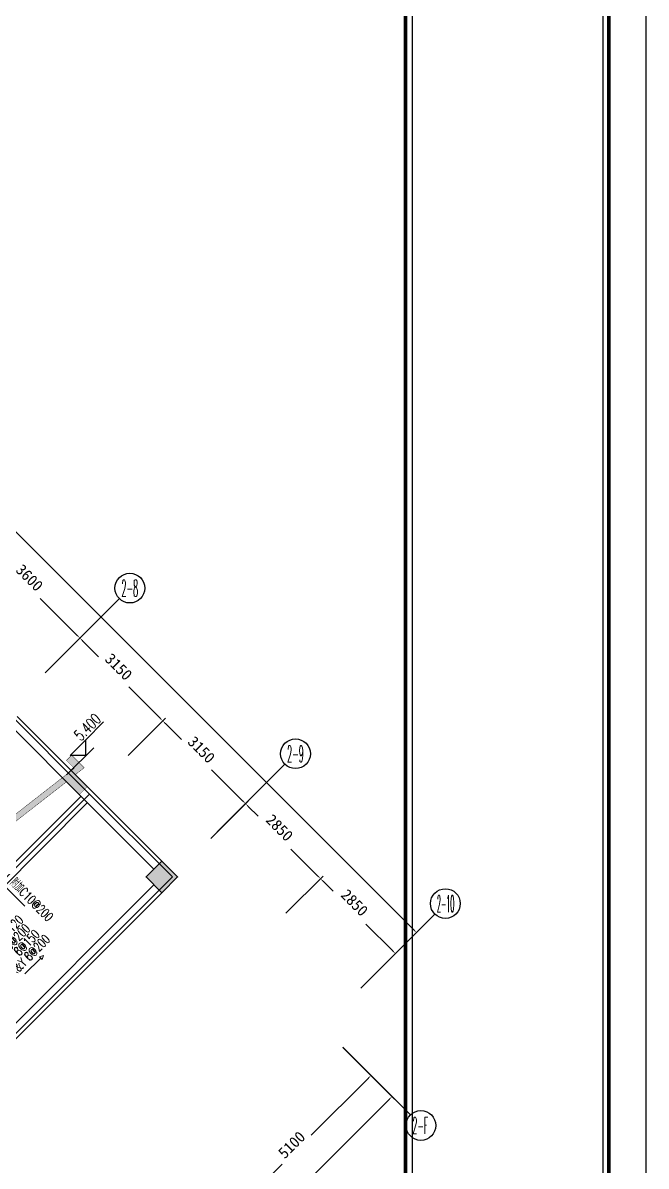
# Model space of a CAD drawing. Header units: inches. Extents: x 18712 to 314639, y 0 to 420500.
# Drawn here: x 120850 to 137612, y 24313 to 55060 of the extents above; entities that cross this region are included whole.
import ezdxf
from ezdxf.enums import TextEntityAlignment as Align
from ezdxf.lldxf.tags import DXFTag

# ---------------------------------------------------------------- set-up
doc = ezdxf.new("R2010")
doc.units = ezdxf.units.IN
doc.header["$LTSCALE"] = 1000
doc.header["$MEASUREMENT"] = 0
doc.layers.get('0').update_dxf_attribs({"true_color": 0xffffff})
for name, color, linetype, true_color in [('AXIS_TEXT', 7, 'Continuous', 0xffffff), ('DIM', 3, 'Continuous', 0x00ff00), ('DOTE', 1, 'DOTE', 0xff0000), ('THIN', 7, 'Continuous', 0xffffff), ('TK', 7, 'Continuous', 0xffffff), ('ZG-图框层', 4, 'Continuous', 0x00ffff), ('柱填充', 7, 'Continuous', 0xc0c0c0), ('楼板正筋文字', 7, 'Continuous', 0xffffff), ('楼板负筋文字', 7, 'Continuous', 0xffffff), ('楼板负筋钢筋', 1, 'Continuous', 0xff0000), ('砼柱', 2, 'Continuous', 0xffff00), ('砼梁', 6, 'Continuous', 0xff00ff), ('砼梁虚线', 9, 'HIDDEN', 0x808080)]:
    doc.layers.add(name, color=color, linetype=linetype, true_color=true_color)
doc.styles.add('_TCH_AXIS', font='txt.shx', dxfattribs={"height": 0.2, "bigfont": 'GBCBIG.shx'})
doc.styles.add('TSSD_Label', font='txt.shx', dxfattribs={"height": 0.2, "bigfont": 'gbcbig.shx'})
doc.styles.add('TSSD_Rein', font='txt.shx', dxfattribs={"height": 0.2, "bigfont": 'gbcbig.shx'})
tags = doc.linetypes.add('DOTE', pattern=[2.42, 2, -0.2, 0.02, -0.2]).pattern_tags.tags
tags[10:11] = [DXFTag(74, 4), DXFTag(75, 0), DXFTag(340, '0'), DXFTag(46, 0.0), DXFTag(50, 0.0), DXFTag(44, 0.0), DXFTag(45, 0.0)]
tags[8:9] = [DXFTag(74, 4), DXFTag(75, 0), DXFTag(340, '0'), DXFTag(46, 0.0), DXFTag(50, 0.0), DXFTag(44, 0.0), DXFTag(45, 0.0)]
tags[6:7] = [DXFTag(74, 4), DXFTag(75, 0), DXFTag(340, '0'), DXFTag(46, 0.0), DXFTag(50, 0.0), DXFTag(44, 0.0), DXFTag(45, 0.0)]
tags[4:5] = [DXFTag(74, 4), DXFTag(75, 0), DXFTag(340, '0'), DXFTag(46, 0.0), DXFTag(50, 0.0), DXFTag(44, 0.0), DXFTag(45, 0.0)]
tags = doc.linetypes.add('HIDDEN', pattern=[0.375, 0.25, -0.125]).pattern_tags.tags
tags[6:7] = [DXFTag(74, 4), DXFTag(75, 0), DXFTag(340, '0'), DXFTag(46, 0.0), DXFTag(50, 0.0), DXFTag(44, 0.0), DXFTag(45, 0.0)]
tags[4:5] = [DXFTag(74, 4), DXFTag(75, 0), DXFTag(340, '0'), DXFTag(46, 0.0), DXFTag(50, 0.0), DXFTag(44, 0.0), DXFTag(45, 0.0)]
doc.dimstyles.new('TSSD_100_100$0', dxfattribs={"dimtxt": 300, "dimasz": 100, "dimexe": 100, "dimexo": 250, "dimgap": 100, "dimtad": 1, "dimdec": 0, "dimzin": 0, "dimdsep": 46, "dimtxsty": 'Standard', "dimcen": 0, "dimclrd": 256, "dimclre": 256, "dimclrt": 7, "dimadec": 0, "dimazin": 0, "dimtfac": 1, "dimtdec": 4, "dimtix": 1, "dimtmove": 2, "dimatfit": 3, "dimfxl": 1, "dimtolj": 1, "dimtzin": 0, "dimarcsym": 0})

# ---------------------------------------------------------------- blocks, each defined once
blk = doc.blocks.new('DAnoyomous17092')
at = {"layer": '楼板正筋文字', "color": 2, "true_color": 0xffff00, "style": 'TSSD_Rein', "width": 0.7}
for s, p in [('LB7 h=120', (119910, 29930)), ('8@200', (120498, 30105)), ('8@150', (120756, 29951)), ('8@200', (121034, 29817)), ('B:X', (120209, 29817)), ('C', (120498, 30105)), ('C', (120756, 29951)), ('Y', (120385, 29580)), ('T:X&Y', (120498, 29280)), ('C', (121034, 29817))]:
    blk.add_text(s, height=250, rotation=45, dxfattribs=at).set_placement(p)
blk = doc.blocks.new('*D1057')
at = {"layer": 'Defpoints', "color": 0, "transparency": 16777216}
for p in [(129278, 27684), (130211, 26751), (125671, 24078)]:
    blk.add_point(p, dxfattribs=at)
at = {"layer": 'DIM', "lineweight": -2, "transparency": 16777216}
for p, q in [((129454, 27508), (130282, 26680)), ((130141, 26680), (128602, 25142)), ((126676, 23215), (127825, 24364)), ((125848, 23901), (126676, 23074))]:
    blk.add_line(p, q, dxfattribs=at)
at = {"layer": 'DIM', "transparency": 16777216}
for points in [[(130152, 26668), (130129, 26692), (130211, 26751)], [(126664, 23227), (126688, 23203), (126605, 23144)]]:
    blk.add_solid(points, dxfattribs=at)
at = {"layer": 'DIM', "color": 7, "true_color": 0xffffff, "transparency": 16777216, "insert": (128079, 24887), "char_height": 300, "attachment_point": 5, "rotation": 45}
blk.add_mtext('\\A1;5100', dxfattribs=at)
blk = doc.blocks.new('*D1058')
at = {"layer": 'Defpoints', "color": 0, "transparency": 16777216}
for p in [(129278, 27684), (130777, 26185), (114640, 13047)]:
    blk.add_point(p, dxfattribs=at)
at = {"layer": 'DIM', "lineweight": -2, "transparency": 16777216}
for p, q in [((129454, 27508), (130848, 26114)), ((130706, 26114), (123701, 19109)), ((116211, 11619), (122675, 18083)), ((114817, 12870), (116211, 11477))]:
    blk.add_line(p, q, dxfattribs=at)
at = {"layer": 'DIM', "transparency": 16777216}
for points in [[(130718, 26102), (130694, 26126), (130777, 26185)], [(116199, 11630), (116222, 11607), (116140, 11548)]]:
    blk.add_solid(points, dxfattribs=at)
at = {"layer": 'DIM', "color": 7, "true_color": 0xffffff, "transparency": 16777216, "insert": (123054, 18730), "char_height": 300, "attachment_point": 5, "rotation": 45}
blk.add_mtext('\\A1;20700', dxfattribs=at)
blk = doc.blocks.new('*D1068')
at = {"layer": 'Defpoints', "color": 0, "transparency": 16777216}
for p in [(118730, 39952), (122384, 38515), (121275, 37406)]:
    blk.add_point(p, dxfattribs=at)
at = {"layer": 'DIM', "lineweight": -2, "transparency": 16777216}
for p, q in [((118906, 40128), (119909, 41131)), ((119909, 40990), (120470, 40428)), ((122313, 38586), (121319, 39580)), ((121452, 37583), (122455, 38586))]:
    blk.add_line(p, q, dxfattribs=at)
at = {"layer": 'DIM', "transparency": 16777216}
for points in [[(119921, 41001), (119897, 40978), (119838, 41060)], [(122301, 38574), (122325, 38597), (122384, 38515)]]:
    blk.add_solid(points, dxfattribs=at)
at = {"layer": 'DIM', "color": 7, "true_color": 0xffffff, "transparency": 16777216, "insert": (121029, 40138), "char_height": 300, "attachment_point": 5, "rotation": 315}
blk.add_mtext('\\A1;3600', dxfattribs=at)
blk = doc.blocks.new('*D1069')
at = {"layer": 'Defpoints', "color": 0, "transparency": 16777216}
for p in [(123502, 35179), (126839, 34060), (125730, 32951)]:
    blk.add_point(p, dxfattribs=at)
at = {"layer": 'DIM', "lineweight": -2, "transparency": 16777216}
for p, q in [((123679, 35356), (124682, 36358)), ((124682, 36217), (125113, 35786)), ((126768, 34131), (125926, 34973)), ((125907, 33128), (126909, 34131))]:
    blk.add_line(p, q, dxfattribs=at)
at = {"layer": 'DIM', "transparency": 16777216}
for points in [[(124693, 36229), (124670, 36205), (124611, 36288)], [(126756, 34119), (126780, 34143), (126839, 34060)]]:
    blk.add_solid(points, dxfattribs=at)
at = {"layer": 'DIM', "color": 7, "true_color": 0xffffff, "transparency": 16777216, "insert": (125653, 35514), "char_height": 300, "attachment_point": 5, "rotation": 315.0026}
blk.add_mtext('\\A1;3150', dxfattribs=at)
blk = doc.blocks.new('*D1070')
at = {"layer": 'Defpoints', "color": 0, "transparency": 16777216}
for p in [(127745, 30936), (130869, 30030), (129760, 28921)]:
    blk.add_point(p, dxfattribs=at)
at = {"layer": 'DIM', "lineweight": -2, "transparency": 16777216}
for p, q in [((127922, 31113), (128924, 32116)), ((128924, 31974), (129192, 31706)), ((130798, 30100), (130076, 30823)), ((129937, 29098), (130940, 30100))]:
    blk.add_line(p, q, dxfattribs=at)
at = {"layer": 'DIM', "transparency": 16777216}
for points in [[(128936, 31986), (128913, 31963), (128854, 32045)], [(130787, 30088), (130810, 30112), (130869, 30030)]]:
    blk.add_solid(points, dxfattribs=at)
at = {"layer": 'DIM', "color": 7, "true_color": 0xffffff, "transparency": 16777216, "insert": (129769, 31399), "char_height": 300, "attachment_point": 5, "rotation": 315.0004}
blk.add_mtext('\\A1;2850', dxfattribs=at)
blk = doc.blocks.new('*D1071')
at = {"layer": 'Defpoints', "color": 0, "transparency": 16777216}
for p in [(92425, 66256), (131435, 30595), (129760, 28921)]:
    blk.add_point(p, dxfattribs=at)
at = {"layer": 'DIM', "lineweight": -2, "transparency": 16777216}
for p, q in [((92602, 66433), (94170, 68001)), ((94170, 67860), (111956, 50074)), ((131364, 30666), (113016, 49014)), ((129937, 29098), (131506, 30666))]:
    blk.add_line(p, q, dxfattribs=at)
at = {"layer": 'DIM', "transparency": 16777216}
for points in [[(94182, 67872), (94159, 67848), (94100, 67930)], [(131352, 30654), (131376, 30678), (131435, 30595)]]:
    blk.add_solid(points, dxfattribs=at)
at = {"layer": 'DIM', "color": 7, "true_color": 0xffffff, "transparency": 16777216, "insert": (112620, 49678), "char_height": 300, "attachment_point": 5, "rotation": 315}
blk.add_mtext('\\A1;52800', dxfattribs=at)
blk = doc.blocks.new('_AXISO')
at = {"lineweight": -3}
blk.add_circle((0, 0), 0.5, dxfattribs=at)
blk = doc.blocks.new('*D1072')
at = {"layer": 'Defpoints', "color": 0, "transparency": 16777216}
for p in [(125730, 32951), (128854, 32045), (127745, 30936)]:
    blk.add_point(p, dxfattribs=at)
at = {"layer": 'DIM', "lineweight": -2, "transparency": 16777216}
for p, q in [((125907, 33128), (126909, 34131)), ((126909, 33989), (127177, 33722)), ((128783, 32116), (128061, 32838)), ((127922, 31113), (128924, 32116))]:
    blk.add_line(p, q, dxfattribs=at)
at = {"layer": 'DIM', "transparency": 16777216}
for points in [[(126921, 34001), (126898, 33978), (126839, 34060)], [(128771, 32104), (128795, 32128), (128854, 32045)]]:
    blk.add_solid(points, dxfattribs=at)
at = {"layer": 'DIM', "color": 7, "true_color": 0xffffff, "transparency": 16777216, "insert": (127753, 33414), "char_height": 300, "attachment_point": 5, "rotation": 314.9996}
blk.add_mtext('\\A1;2850', dxfattribs=at)
blk = doc.blocks.new('*D1073')
at = {"layer": 'Defpoints', "color": 0, "transparency": 16777216}
for p in [(121275, 37406), (124611, 36288), (123502, 35179)]:
    blk.add_point(p, dxfattribs=at)
at = {"layer": 'DIM', "lineweight": -2, "transparency": 16777216}
for p, q in [((121452, 37583), (122455, 38586)), ((122455, 38444), (122885, 38013)), ((124540, 36358), (123699, 37200)), ((123679, 35356), (124682, 36358))]:
    blk.add_line(p, q, dxfattribs=at)
at = {"layer": 'DIM', "transparency": 16777216}
for points in [[(122467, 38456), (122443, 38432), (122384, 38515)], [(124529, 36347), (124552, 36370), (124611, 36288)]]:
    blk.add_solid(points, dxfattribs=at)
at = {"layer": 'DIM', "color": 7, "true_color": 0xffffff, "transparency": 16777216, "insert": (123426, 37741), "char_height": 300, "attachment_point": 5, "rotation": 314.9974}
blk.add_mtext('\\A1;3150', dxfattribs=at)

msp = doc.modelspace()

# ---------------------------------------------------------------- hatches: boundary and pattern name
at = {"true_color": 0x333333}
h = msp.add_hatch(dxfattribs=at)
h.set_pattern_fill('钢筋混凝土', color=250, scale=19354.8, angle=2.5, style=0)
h.set_pattern_definition([(90, (-166800612.68, -986460995.15), (-75, 1e-14), []), (95, (-166800612.68, -986460995.15), (165.465599752, 138.842123644), [22.5, -247.5]), (40, (-166800612.68, -986460995.15), (-188.997650217, 130.13044488), [18, -198]), (145.4514, (-166800598.9, -986460983.58), (-23.531840586, 268.97258466), [19.122057, -210.3426336]), (91.1842, (-166800655.1, -986460952.72), (261.50790003, 191.28412956), [33.75, -371.25]), (141.6356, (-166800633.3, -986460936.8), (-8.36970449, 404.91350682), [28.6830864, -315.5139]), (36.1842, (-166800655.1, -986460952.72), (-8.37002066, 404.91350037), [27, -297]), (66, (-166800623.29, -986460942.12), (212.031471634, 41.21474294), [22.5, -247.5]), (11, (-166800623.29, -986460942.12), (-102.21257792, 205.44253062), [18, -198]), (116.4514, (-166800605.62, -986460938.68), (109.819085104, 246.65718592), [19.122057, -210.3426336]), (82.5, (-166800612.68, -986460995.15), (-68.037955592, 73.196945284), [0, -195.6, 0, -201, 0, -198.75]), (52.5, (-166800612.68, -986460995.15), (-27.861882661, 139.47283497), [0, -114.6, 0, -191.1, 0, -75.75]), (12.5, (-166800659.99, -986461042.46), (118.025450196, 108.4562285445), [0, -75, 0, -234, 0, -310.5]), (2.5, (-166800681.2, -986461063.67), (102.47699496, 144.947942062), [0, -97.5, 0, -155.4, 0, -220.5])])
h.paths.add_polyline_path([(122234.2, 35011.4), (115163.2, 29496), (109082.1, 23414.9), (109079.1, 23411.9), (108943.6, 23270.4), (107503.2, 19831.8), (107278.9, 20056.1), (107137.5, 19914.7), (107522.4, 19529.8), (107684.9, 19862), (108250.9, 19296), (108427.7, 19473), (107801, 20099.4), (109080.1, 23133.9), (109612.4, 22601.7), (109824.3, 22814.1), (109258.8, 23379.5), (115127.8, 29248.5), (115425.3, 28951.1), (115645.1, 29155.4), (115348.9, 29451.7), (122027.7, 34652.3), (122373.1, 34306.9), (122585.2, 34519), (122261.7, 34842.6), (122500, 35028.5), (122163.5, 35365), (122022.1, 35223.5)], flags=0)
at = {"layer": '柱填充'}
msp.add_hatch(color=256, dxfattribs=at).paths.add_polyline_path([(124588.3, 32515.9), (124164, 32091.7), (124588.3, 31667.4), (125012.6, 32091.7)], flags=0)

# ---------------------------------------------------------------- linework, layer by layer
at = {"color": 250, "lineweight": -3, "true_color": 0x333333, "const_width": 10}
msp.add_lwpolyline([(109082.1, 23414.9), (115163.2, 29496), (122234.2, 35011.4), (122022.1, 35223.5), (122163.5, 35365), (122500, 35028.5), (122261.7, 34842.6), (122585.2, 34519), (122373.1, 34306.9), (122027.7, 34652.3), (115348.9, 29451.7), (115645.1, 29155.4), (115425.3, 28951.1), (115127.8, 29248.5), (109258.8, 23379.5)], dxfattribs=at)
at = {"layer": 'DIM', "lineweight": -3}
for p, q in [((121623.7, 37754.7), (123444.5, 39575.5)), ((126078.5, 33299.9), (127899.3, 35120.7)), ((130109, 29269.4), (131929.8, 31090.2)), ((129451.2, 27510.7), (131272, 25689.9))]:
    msp.add_line(p, q, dxfattribs=at)
at = {"layer": 'DOTE', "lineweight": -3}
for p, q in [((120416.4, 36546.4), (122643.8, 34319)), ((116491.9, 28167.2), (122643.8, 34319)), ((122643.8, 34319), (124871.1, 32091.7)), ((118719.3, 25939.8), (124871.1, 32091.7))]:
    msp.add_line(p, q, dxfattribs=at)
at = {"layer": 'THIN', "lineweight": -3}
for p, q in [((122543.1, 35779.5), (123022.8, 36259.2)), ((122118.8, 35355.2), (122543.1, 35779.5)), ((122543.1, 35355.2), (122543.1, 35779.5)), ((122023, 34835.1), (122755.2, 35567.3)), ((122543.1, 35355.2), (122118.8, 35355.2))]:
    msp.add_line(p, q, dxfattribs=at)
at = {"layer": 'TK', "lineweight": -3}
msp.add_lwpolyline([(18712.2, 84100), (18712.2, 0), (137612.2, 0), (137612.2, 84100)], close=True, dxfattribs=at)
for points, const_width in [([(21212.2, 83100), (21212.2, 1000), (136612.2, 1000), (136612.2, 83100)], 100), ([(131323.9, 75683.8), (136450.9, 75683.8), (136450.9, 18993.9), (131323.9, 18993.9)], 34.7)]:
    msp.add_lwpolyline(points, close=True, dxfattribs=dict(at, const_width=const_width))
at = {"layer": 'TK', "lineweight": -3, "const_width": 100}
msp.add_lwpolyline([(131140.8, 1045.7), (131140.8, 83100)], dxfattribs=at)
at = {"layer": 'TK', "lineweight": -3}
msp.add_lwpolyline([(131140.8, 1045.7), (136612.2, 1045.7), (136612.2, 83100)], dxfattribs=at)
at = {"layer": 'ZG-图框层', "lineweight": -3}
msp.add_lwpolyline([(18712.2, 0), (137612.2, 0), (137612.2, 84100), (18712.2, 84100)], close=True, dxfattribs=at)
at = {"layer": 'ZG-图框层', "lineweight": -3, "const_width": 100}
msp.add_lwpolyline([(21212.2, 1000), (136612.2, 1000), (136612.2, 83100), (21212.2, 83100)], close=True, dxfattribs=at)
at = {"layer": '楼板正筋文字', "color": 2, "lineweight": 18, "true_color": 0xffff00}
msp.add_line((120905.5, 29481.3), (121329.7, 29905.5), dxfattribs=at)
msp.add_lwpolyline([(121294.4, 29940.9), (121400.4, 29976.2), (121365.1, 29870.2)], close=True, dxfattribs=at)
at = {"layer": '楼板负筋钢筋', "lineweight": 35}
msp.add_lwpolyline([(119627.3, 32575.3), (120900.1, 31302.6)], dxfattribs=at)
at = {"layer": '砼柱', "lineweight": 35}
msp.add_lwpolyline([(124588.3, 32515.9), (124164, 32091.7), (124588.3, 31667.4), (125012.6, 32091.7)], close=True, dxfattribs=at)
at = {"layer": '砼梁', "lineweight": 18}
for p, q in [((122472.3, 34631.9), (120699.2, 36405)), ((124588.3, 32515.9), (122472.3, 34631.9)), ((119002.2, 26081.3), (124588.3, 31667.4))]:
    msp.add_line(p, q, dxfattribs=at)
at = {"layer": '砼梁虚线', "lineweight": 18}
for p, q in [((120487.1, 36192.9), (122502.3, 34177.7)), ((122413.9, 34266), (116474.2, 28326.3)), ((122502.4, 34177.6), (124376.2, 32303.8)), ((116651, 28149.5), (122590.7, 34089.2)), ((124376.2, 31879.5), (118790, 26293.4))]:
    msp.add_line(p, q, dxfattribs=at)

# ---------------------------------------------------------------- block references
at = {"layer": 'DIM'}
ref = msp.add_blockref('_AXISO', (123727.4, 39858.3), dxfattribs=dict(at, xscale=800, yscale=800))
ref.add_attrib('A', '2-8', (123501.1, 39632.1), dxfattribs={"layer": 'AXIS_TEXT', "height": 452.55, "style": '_TCH_AXIS', "width": 0.35})
ref = msp.add_blockref('_AXISO', (128182.1, 35403.6), dxfattribs=dict(at, xscale=800, yscale=800))
ref.add_attrib('A', '2-9', (127955.9, 35177.3), dxfattribs={"layer": 'AXIS_TEXT', "height": 452.55, "style": '_TCH_AXIS', "width": 0.35})
ref = msp.add_blockref('_AXISO', (132212.6, 31373.1), dxfattribs=dict(at, xscale=800, yscale=800))
ref.add_attrib('A', '2-10', (131986.4, 31146.8), dxfattribs={"layer": 'AXIS_TEXT', "height": 452.55, "style": '_TCH_AXIS', "width": 0.28})
ref = msp.add_blockref('_AXISO', (131554.8, 25407.1), dxfattribs=dict(at, xscale=800, yscale=800))
ref.add_attrib('A', '2-F', (131328.5, 25180.8), dxfattribs={"layer": 'AXIS_TEXT', "height": 452.55, "style": '_TCH_AXIS', "width": 0.33871})
at = {"layer": '楼板正筋文字', "color": 2, "true_color": 0xffff00}
msp.add_blockref('DAnoyomous17092', (0, 0), dxfattribs=at)

# ---------------------------------------------------------------- texts
at = {"layer": 'THIN', "style": 'TSSD_Label', "width": 0.7}
msp.add_text('5.400', height=300, rotation=45, dxfattribs=at).set_placement((122980.4, 36301.6), align=Align.RIGHT)
at = {"layer": '楼板负筋文字', "style": 'TSSD_Rein', "width": 0.7}
msp.add_text('附加C10@200', height=250, rotation=314.99999, dxfattribs=at).set_placement((120481, 31905.3))

# ---------------------------------------------------------------- dimensions: what is measured, and where the dimension line sits
at = {"layer": 'DIM'}
for base, p1, p2, angle, text, picture, middle in [((131434.8, 30595.2), (92425.2, 66256.1), (129760.4, 28920.8), 315, '52800', '*D1071', (112620.3, 49678.5)), ((122383.9, 38514.8), (118729.6, 39951.7), (121275.1, 37406.1), 315, '3600', '*D1068', (121029, 40138.4)), ((124611.1, 36287.6), (121275.1, 37406.1), (123502.2, 35178.9), 314.99743, '3150', '*D1073', (123426.3, 37741.2)), ((126838.6, 34060.1), (123502.2, 35178.9), (125729.9, 32951.4), 315.00257, '3150', '*D1069', (125653.5, 35513.8)), ((128853.6, 32045.1), (125729.9, 32951.4), (127744.9, 30936.3), 314.99965, '2850', '*D1072', (127753.3, 33414.1)), ((130869.1, 30029.6), (127744.9, 30936.3), (129760.4, 28920.8), 315.00035, '2850', '*D1070', (129768.5, 31398.9)), ((130777, 26184.9), (114640.5, 13047.2), (129277.6, 27684.3), 45, '20700', '*D1058', (123053.6, 18730.2)), ((130211.3, 26750.6), (125671.3, 24078.1), (129277.6, 27684.3), 45, '5100', '*D1057', (128079.1, 24887.1))]:
    dim = msp.add_linear_dim(base=base, p1=p1, p2=p2, angle=angle, text=text, dimstyle='TSSD_100_100$0', override={"dimscale": 1, "dimlfac": 1}, dxfattribs=at)
    dim.commit()
    dim.dimension.update_dxf_attribs({"geometry": picture, "text_midpoint": middle, "dimtype": 161})

doc.saveas('drawing.dxf')
